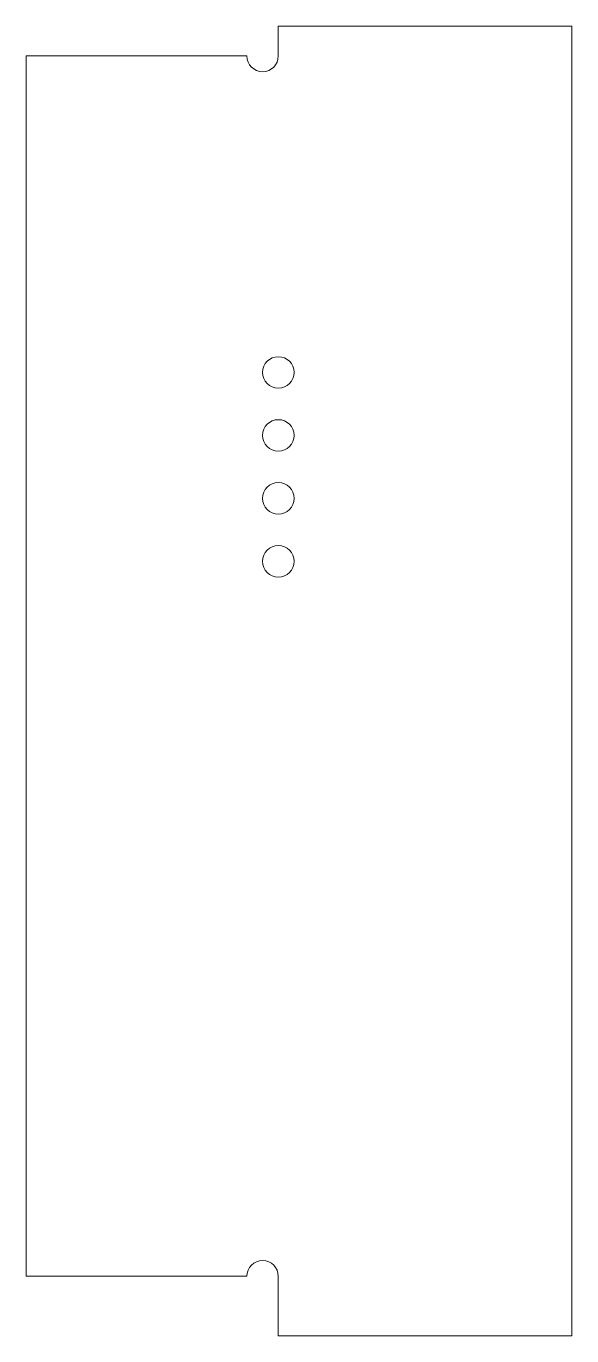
# Model space of a CAD drawing. Header units: millimetres. Extents: x 12 to 68, y 4 to 136.
import ezdxf

# ---------------------------------------------------------------- set-up
doc = ezdxf.new("R2010")
doc.units = ezdxf.units.MM
doc.layers.add('VISIBLE', color=7, linetype='Continuous', lineweight=0, true_color=0xffffff)

msp = doc.modelspace()

# ---------------------------------------------------------------- linework, layer by layer
at = {"layer": 'VISIBLE'}
for p, q in [((37.91466, 133.04635), (37.91466, 136.04635)), ((37.91466, 136.04635), (67.50566, 136.04635)), ((67.50566, 136.04635), (67.50566, 3.95365)), ((12.49434, 9.95365), (12.49434, 133.04635)), ((12.49434, 133.04635), (34.73966, 133.04635)), ((34.73966, 9.95365), (12.49434, 9.95365)), ((37.91466, 3.95365), (37.91466, 9.95365)), ((67.50566, 3.95365), (37.91466, 3.95365))]:
    msp.add_line(p, q, dxfattribs=at)
for centre in [(37.91466, 101.12135), (37.91466, 94.77135), (37.91466, 88.42135), (37.91466, 82.07135)]:
    msp.add_circle(centre, 1.5875, dxfattribs=at)
for centre, start, end in [((36.32716, 133.04635), 180, 0), ((36.32716, 9.95365), 0, 180)]:
    msp.add_arc(centre, 1.5875, start, end, dxfattribs=at)

doc.saveas('drawing.dxf')
